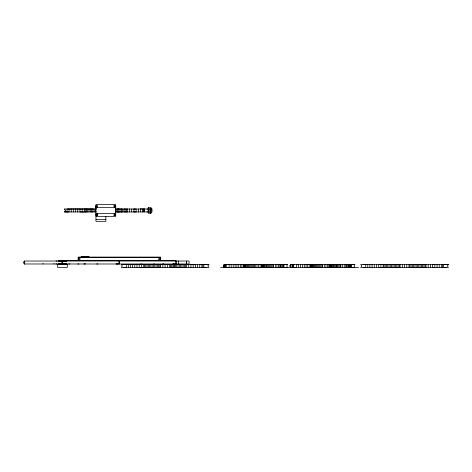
<?xml version="1.0" encoding="UTF-8"?>
<svg xmlns="http://www.w3.org/2000/svg" width="472" height="472" viewBox="0 0 472 472"><rect width="100%" height="100%" fill="white"/><g stroke="black" fill="none" stroke-linecap="round" stroke-linejoin="round"><path stroke-width="0.71" d="M64.57 211.568L64.57 211.963L96.317 211.963M81.031 257.582L81.031 257.087M81.131 257.582L81.131 257.087M81.231 257.582L81.231 257.087M81.267 257.582L81.326 257.087M81.402 257.582L81.42 257.087M81.503 257.582L81.526 257.087M81.556 257.582L81.644 257.087M81.668 257.582L81.75 257.087M81.803 257.582L81.845 257.087M81.857 257.582L81.939 257.087M81.963 257.582L82.04 257.087M82.069 257.582L82.14 257.087M82.163 257.582L82.222 257.087M82.246 257.582L82.293 257.087M82.399 257.582L82.399 257.087M82.494 257.582L82.494 257.087M82.582 257.582L82.582 257.087M82.653 257.582L82.724 257.087M82.736 257.582L82.812 257.087M82.836 257.582L82.907 257.087M82.936 257.582L82.936 257.087M83.078 257.582L83.078 257.087M83.219 257.582L83.219 257.087M83.343 257.582L83.402 257.087M83.432 257.582L83.461 257.087M83.562 257.582L83.562 257.087M83.65 257.582L83.65 257.087M83.733 257.582L83.798 257.087M83.827 257.582L83.91 257.087L83.975 257.582M84.105 257.582L84.105 257.087M84.258 257.582L84.258 257.087M84.423 257.582L84.423 257.087M84.535 257.582L84.535 257.087M84.635 257.582L84.635 257.087M84.724 257.582L84.801 257.087M84.86 257.087L84.86 257.582L84.99 257.087M85.019 257.582L85.066 257.087M85.108 257.582L85.184 257.087M85.214 257.582L85.261 257.087M85.308 257.582L85.373 257.087M85.45 257.582L85.45 257.087M85.538 257.582L85.538 257.087M85.638 257.582L85.638 257.087M85.751 257.582L85.751 257.087M85.916 257.582L85.916 257.087M86.069 257.582L86.069 257.087M86.169 257.582L86.169 257.087M86.181 257.582L86.258 257.087M86.276 257.582L86.346 257.087M86.376 257.582L86.441 257.087M86.523 257.582L86.523 257.087M86.612 257.582L86.612 257.087M86.712 257.582L86.742 257.087M86.771 257.582L86.83 257.087M86.954 257.582L86.954 257.087M87.096 257.582L87.096 257.087M87.237 257.087L87.237 257.582L87.338 257.087M87.361 257.582L87.45 257.087M87.456 257.582L87.521 257.087M87.591 257.582L87.591 257.087M87.68 257.582L87.68 257.087M87.774 257.582L87.774 257.087M87.88 257.582L87.928 257.087M87.951 257.582L88.034 257.087M88.063 257.582L88.134 257.087M88.146 257.582L88.24 257.087M88.252 257.582L88.323 257.087M88.37 257.582L88.435 257.087M88.494 257.582L88.529 257.087M88.559 257.582L88.618 257.087L88.647 257.582M88.754 257.582L88.771 257.087M88.848 257.582L88.901 257.087M88.942 257.582L88.942 257.087M89.043 257.582L89.043 257.087M89.143 257.582L89.143 257.087M95.969 215.663L95.969 213.438L115.693 213.438M95.969 208.76L95.969 205.308M118.974 260.538L119.245 263.984L115.988 263.984M144.621 209.002L144.621 211.963L143.948 210.477L144.621 209.002L142.579 209.002L142.579 211.963M147.087 211.963L147.087 211.568M147.087 209.397L147.087 209.002M208.925 264.467L121.245 264.473L122.325 265.954L121.245 267.429L208.925 267.423L207.839 265.942L208.925 264.467L203.88 264.473L203.88 267.429L206.459 267.423M231.174 267.429L231.174 264.473L224.259 264.467L224.259 267.423L229.191 267.423M233.18 267.429L233.18 264.473M235.115 267.429L235.115 264.473M236.956 267.429L236.956 264.473M238.696 267.429L238.702 264.473M240.331 267.429L240.337 264.473M243.239 267.429L243.239 264.473M243.723 267.429L243.723 264.473M244.331 267.429L244.331 264.473M245.009 267.429L245.009 264.473M245.735 267.429L245.735 264.473M246.526 267.429L246.526 264.473M248.868 264.473L248.266 264.473L248.254 267.429L248.868 267.435M249.198 267.429L249.198 264.473M250.184 267.429L250.184 264.473M251.251 267.429L251.251 264.473M252.284 267.429L252.284 264.473M253.393 267.429L253.393 264.473M256.986 267.429L256.986 264.473M258.621 267.429L258.621 264.473M260.137 267.429L260.137 264.473M261.529 267.429L261.529 264.473M262.007 267.429L262.007 264.473M262.621 267.429L262.621 264.473M263.293 267.429L263.293 264.473M264.025 267.429L264.025 264.473M264.81 267.429L264.81 264.473M265.854 267.435L265.854 264.473M267.488 267.429L267.488 264.473M268.474 267.429L268.474 264.473M269.541 267.429L269.506 264.473M270.574 267.429L270.574 264.473M271.683 267.429L271.683 264.473M272.822 267.429L272.822 264.473M275.276 267.429L275.276 264.473M276.911 267.429L276.911 264.473M278.427 267.429L278.427 264.473M279.813 267.429L279.813 264.473M280.651 267.435L280.651 264.473M281.07 267.429L281.07 264.473M282.185 267.429L282.185 264.473M283.147 267.429L283.147 264.473L287.531 264.467L286.764 265.942L287.525 267.423L286.828 267.423M283.566 267.429L283.566 264.473M298.487 267.429L298.487 264.473L296.41 264.473L296.41 267.429L295.714 267.429M300.499 267.429L300.499 264.473M302.428 267.429L302.428 264.473M304.269 267.429L304.269 264.473M306.015 267.429L306.015 264.473M307.65 267.429L307.65 264.473M310.552 267.429L310.552 264.473M311.036 267.429L311.036 264.473M311.65 267.429L311.65 264.473M312.322 267.429L312.322 264.473M313.054 267.429L313.054 264.473M313.839 267.429L313.839 264.473M314.877 267.435L314.682 264.473L314.352 264.473L315.396 264.473L314.883 264.473M316.181 264.473L315.579 264.473L315.573 267.429L316.181 267.435M316.511 267.429L316.511 264.473M317.497 267.429L317.503 264.473M318.565 267.429L318.565 264.473M319.603 267.429L319.603 264.473M320.706 267.429L320.706 264.473M324.299 267.429L324.299 264.473M325.934 267.429L325.934 264.473M327.45 267.429L327.45 264.473M328.842 267.429L328.842 264.473M329.32 267.429L329.32 264.473M329.934 267.429L329.934 264.473M330.193 267.435L330.193 264.473M330.606 267.429L330.606 264.473M329.173 267.423L331.338 267.423L331.338 264.473L329.173 264.467M332.129 267.429L332.129 264.473M334.471 264.473L332.966 264.473L333.167 267.435M333.728 267.435L333.857 264.473L333.509 264.473M334.801 267.429L334.801 264.473M335.787 267.429L335.787 264.473M336.819 267.429L336.819 264.473L336.855 267.429M337.887 267.429L337.887 264.473M340.141 267.429L340.141 264.473M342.589 267.429L342.589 264.473M344.224 267.429L344.224 264.473M345.74 267.429L345.74 264.473M346.731 267.435L346.731 264.473M348.383 267.429L348.383 264.473M349.062 267.435L349.062 264.473M349.498 267.429L349.498 264.473M350.885 264.473L350.885 267.429L350.466 267.429L350.466 264.473L354.844 264.467L354.077 265.942L354.844 267.423L354.147 267.423M443.356 267.429L445.934 267.423L443.356 267.429L443.356 264.473L448.4 264.467L447.314 265.942L448.4 267.423L360.72 267.429L361.8 265.954L360.72 264.473L448.4 264.467M225.598 265.954L224.831 267.429L225.527 267.429L226.294 265.954L225.527 264.473L224.831 264.473L225.598 265.954L226.294 265.954M292.144 267.429L292.911 265.954L293.613 265.954L292.841 267.429M97.621 214.607L97.645 214.43A0.69 0.69 0 0 0 96.607 213.828L96.465 213.94M223.905 267.423L223.427 265.942L223.905 264.467L287.531 264.467M290.345 267.423L289.867 265.942L290.345 264.467L354.844 264.467M291.017 266.934L290.699 265.942L291.017 264.957M24.278 261.022L23.6 262.503L24.278 263.984L189.042 263.984L189.042 261.028L24.278 261.022L24.284 263.99M148.184 207.869L151.093 207.527L150.81 213.173L148.184 213.244L148.184 207.869L148.757 207.527L148.379 207.645M151.04 212.984L150.515 213.244L150.969 213.061M148.196 207.845L148.656 207.532M64.57 211.568L65.655 210.482L64.57 209.397M226.177 267.423L224.737 267.423M226.177 264.467L224.737 264.467M229.191 264.467L229.097 267.429M123.705 267.429L126.425 267.423M126.425 264.467L123.705 264.473M264.898 264.467L262.733 264.467M264.898 267.423L262.733 267.423M121.929 208.996L120.714 208.996M121.929 211.957L120.714 211.957M135.511 260.532L134.296 260.532M79.036 263.984L77.821 263.984M116.661 263.99L117.203 263.984M163.884 263.984L162.669 263.984M172.781 263.984L173.997 263.984M179.749 264.467L178.534 264.467M179.968 264.467L181.183 264.467M179.749 267.423L178.534 267.423M179.968 267.423L181.183 267.423M420.658 264.467L419.443 264.467M420.658 267.423L419.443 267.423M112.242 260.538L112.796 260.532M280.946 267.423L285.784 267.423L285.088 267.423M350.578 267.429L353.097 267.423L352.401 267.423M118.761 209.007L118.761 211.963L117.463 211.963L117.463 209.002L120.083 209.007L120.053 211.963L119.062 211.963M58.28 261.022L58.28 260.532L176.038 260.538L176.044 263.984L173.454 263.99M158.368 264.473L159.282 264.473M159.359 264.467L158.881 264.467M160.716 264.473L159.802 264.473L159.802 267.435L160.716 267.435M176.581 264.473L177.077 264.473M175.26 264.473L179.336 264.473M200.399 264.473L202.447 264.473M203.88 264.473L201.839 264.473L201.839 267.429M247.906 264.473L248.266 264.473M249.405 264.467L249.771 264.467M250.927 264.467L250.561 264.467M254.278 264.473L255.246 264.473L255.246 267.429L254.278 267.435M259.995 264.467L259.63 264.467M263.594 264.473L263.594 267.435M266.196 264.473L266.562 264.473L266.544 267.429L265.288 267.435M315.225 264.473L315.579 264.473M321.597 264.473L322.559 264.473L322.559 267.429L321.597 267.435M331.338 264.473L331.338 267.429M400.191 264.473L399.277 264.473L399.277 267.435L400.191 267.435M442.37 264.473L441.314 264.473L441.314 267.429L442.37 267.429L442.37 264.473L443.356 264.473M418.811 267.435L416.168 267.435L416.198 264.473L418.811 264.473M178.316 267.435L179.336 267.435M158.368 267.435L159.282 267.435M159.359 267.429L159.07 267.429M250.927 267.429L250.561 267.429M258.467 267.429L258.839 267.429M259.995 267.429L259.624 267.429M113.687 205.798L115.693 205.798L115.693 215.167L113.917 215.167M95.969 206.046L97.739 206.046M97.427 206.293L95.969 206.293L96.459 206.535M95.969 207.527L115.693 207.527M148.184 208.512L151.093 208.512M67.036 211.963L67.036 209.007L93.391 209.002M125.298 209.002L123.906 209.007L123.906 211.963L125.298 211.963M133.883 209.007L136.137 209.002L136.137 211.963L133.883 211.963M140.331 209.002L142.231 209.002M64.57 209.007L96.317 209.002M115.339 209.002L148.656 209.002M150.609 209.002L152.019 209.002L152.019 211.963L150.609 211.963M64.57 211.963L69.077 211.963L69.077 209.007M79.963 209.007L79.963 211.963L82.157 211.963L84.405 211.963L84.405 209.007M85.131 211.963L86.488 211.963L86.488 209.007M92.406 211.963L91.574 211.963L91.603 209.007M115.339 211.963L148.656 211.963M148.184 212.258L151.093 212.258M95.969 214.919L97.739 214.919M96.459 215.415L97.692 215.415M113.917 215.415L115.693 215.415M95.969 216.4L115.693 216.4L115.693 204.565L95.969 204.565L95.969 221.333L105.828 221.333L105.828 216.4M95.969 219.48L105.828 219.48M78.151 257.582L160.675 257.582M113.209 260.538L113.563 260.532M125.617 260.532L125.263 260.538M126.024 260.538L126.378 260.532M55.967 261.028L56.321 261.028M57.082 261.028L56.734 261.028M55.967 263.984L56.321 263.984M57.082 263.99L56.734 263.99M69.142 263.984L68.788 263.99M69.549 263.99L69.903 263.984M84.228 263.984L83.874 263.99M84.635 263.99L84.99 263.984M97.049 263.984L96.695 263.99M97.456 263.99L97.81 263.984M140.98 263.984L140.815 263.99M141.624 263.99L141.789 263.984M153.795 263.984L153.636 263.99M154.444 263.99L154.609 263.984M139.977 264.473L143.665 264.473L143.665 267.429L139.977 267.435M149.394 264.473L152.645 264.473M157.034 264.467L156.68 264.467M157.442 264.467L158.468 264.467M169.855 264.467L169.501 264.467M170.262 264.467L171.289 264.467M171.696 264.467L172.05 264.467M174.009 264.473L174.009 267.435M181.726 264.473L184.552 264.473M191.703 264.473L195.39 264.473L195.39 267.429M363.18 264.473L367.806 264.473L367.806 267.429M380.922 264.473L378.697 264.473L378.697 267.429L380.922 267.435L383.14 267.429L383.14 264.473L380.886 264.473L380.922 267.435M421.502 264.473L421.407 267.429M337.622 264.473L338.996 264.473L338.996 267.429L337.622 267.435M345.368 264.473L347.127 264.473L347.127 267.429L345.362 267.435M390.309 267.435L392.952 267.435L392.922 264.473L391.135 264.473L392.12 264.473M424.027 264.473L422.641 264.473L422.641 267.429L424.027 267.435M413.572 264.473L413.619 267.429M223.427 265.942L224.259 265.942M289.867 265.942L290.699 265.942M149.394 267.435L150.226 267.435M150.828 267.435L151.66 267.435M156.846 267.429L156.68 267.429M157.636 267.429L158.279 267.429M169.666 267.429L169.501 267.429M170.457 267.429L171.1 267.429M171.891 267.429L172.05 267.429M181.726 267.429L184.552 267.435M314.694 267.429L315.39 267.429M363.18 267.429L365.765 267.429L365.765 264.473M220.501 267.435L358.561 267.435M117.439 209.002L118.265 209.007M127.322 209.007L126.407 209.002L126.407 211.963L127.322 211.963M117.439 211.963L118.265 211.963M426.051 264.473L425.142 264.473L425.142 267.429L426.051 267.435M339.881 264.473L340.849 264.473L340.843 267.429L339.881 267.435M399.395 264.473L398.038 264.473L398.038 267.429L399.395 267.435M265.288 264.473L267.158 264.473M272.568 264.473L273.53 264.473L273.53 267.429L272.568 267.435M294.587 264.473L290.699 264.467L290.699 267.423L294.587 267.429M307.301 264.473L309.166 264.473L309.166 267.435L307.301 267.435M320.464 264.473L321.851 264.473L321.851 267.435L320.464 267.435M332.601 264.473L332.99 264.473M416.168 264.473L417 264.473M157.123 264.473L159.919 264.473M184.227 264.473L185.142 264.473M186.576 264.473L185.661 264.473L185.661 267.429L186.576 267.435M239.982 264.473L241.847 264.473L241.847 267.435L239.982 267.435M247.039 264.473L248.083 264.473M253.151 264.473L254.538 264.473L254.538 267.435L253.151 267.435M292.846 264.869L292.846 264.473L292.144 264.473L293.613 265.954M224.831 264.869L225.527 264.869M292.144 267.034L292.846 267.034M224.831 267.034L225.527 267.034M416.198 267.429L417.49 267.429L417.49 264.473M265.653 267.429L267.158 267.435M332.601 267.435L334.471 267.435M157.795 267.429L158.114 267.429M159.919 267.435L158.562 267.429L158.562 264.473M170.616 267.429L170.935 267.429M175.26 267.435L178.015 267.429L178.015 264.473M157.123 267.429L158.486 267.435M184.227 267.429L185.142 267.435M247.57 264.473L247.564 267.435M96.465 207.025L96.607 207.137A0.69 0.69 0 0 0 97.645 206.535L97.621 206.358M292.144 264.869L292.911 265.954M150.786 209.485L151.093 210.382M148.485 211.285L148.184 210.382M62.446 263.984L61.761 262.503L62.446 260.532L62.463 264.473M24.143 262.503L24.821 263.984M119.245 263.984L119.239 260.538M202.895 264.473L202.895 267.429M143.635 209.002L143.635 211.963M439.208 264.473L439.208 267.429M437.054 264.473L437.054 267.429M430.423 264.473L430.423 267.429M428.192 264.473L428.192 267.429M425.98 264.473L425.98 267.429M423.897 264.473L423.897 267.429M420.08 264.473L420.08 267.429M418.788 264.473L418.788 267.429M414.9 264.473L414.9 267.429M412.345 264.473L412.345 267.429M411.082 264.473L411.082 267.429M409.843 264.473L409.843 267.429M409 264.473L409 267.429M406.787 264.473L406.787 267.429M404.557 264.473L404.557 267.429M402.333 264.473L402.333 267.429M400.114 264.473L400.114 267.429M396.775 264.473L396.775 267.429M395.548 264.473L395.548 267.429M394.214 264.473L394.214 267.429M391.63 264.473L391.63 267.429M390.332 264.473L390.332 267.429M389.04 264.473L389.04 267.429M387.754 264.473L387.754 267.429M386.479 264.473L386.479 267.429M385.223 264.473L385.223 267.429M383.978 264.473L383.978 267.429M376.467 264.473L376.467 267.429M374.255 264.473L374.255 267.429M372.066 264.473L372.066 267.429M369.912 264.473L369.912 267.429M351.274 264.473L351.274 267.429M283.961 264.473L283.961 267.429M199.733 264.473L199.733 267.429M197.579 264.473L197.579 267.429M193.178 264.473L193.178 267.429M190.948 264.473L190.948 267.429M188.717 264.473L188.717 267.429M186.505 264.473L186.505 267.429M184.422 264.473L184.422 267.429M183.165 264.473L183.165 267.429M181.891 264.473L181.932 267.429M180.605 264.473L180.605 267.429M179.313 264.473L179.313 267.429M178.505 261.028L178.505 263.984M176.717 264.473L176.717 267.429M176.038 261.028L176.038 263.984M175.425 264.473L175.425 267.429M174.097 264.473L174.097 267.429M172.87 264.473L172.87 267.429M171.607 264.473L171.607 267.429M170.368 264.473L170.368 267.429M169.525 264.473L169.525 267.429M167.312 264.473L167.312 267.429M165.082 264.473L165.082 267.429M162.858 264.473L162.858 267.429M160.675 260.538L160.675 257.087L78.151 257.087L78.151 260.538M160.639 264.473L160.639 267.429M157.3 264.473L157.3 267.429M156.073 264.473L156.073 267.429M154.739 264.473L154.739 267.429M153.447 264.473L153.447 267.429M152.155 264.473L152.155 267.429M150.857 264.473L150.857 267.429M149.565 264.473L149.565 267.429M148.279 264.473L148.279 267.429M147.004 264.473L147.004 267.429M145.748 264.473L145.748 267.429M144.503 264.473L144.503 267.429M141.447 264.473L141.447 267.435M140.479 209.002L140.479 211.963M139.222 264.473L139.222 267.429M138.325 209.002L138.325 211.963M136.992 264.473L136.992 267.429M134.78 264.473L134.78 267.429M133.918 209.007L133.918 211.963M132.591 264.473L132.591 267.429M131.694 209.007L131.694 211.963M130.437 264.473L130.437 267.429M129.464 209.007L129.464 211.963M128.331 267.429L128.331 264.473L126.29 264.473L126.29 267.429M127.251 209.007L127.251 211.963M125.168 209.002L125.168 211.963M122.631 209.007L122.679 211.963M121.351 209.007L121.351 211.963M116.171 209.002L116.171 211.963M95.486 209.007L95.486 211.963M94.194 209.007L94.194 211.963M92.895 209.007L92.895 211.963M90.311 209.007L90.311 211.963M89.025 209.007L89.025 211.963M87.751 209.007L87.751 211.963M85.249 209.007L85.249 211.963M85.084 263.547L85.084 263.99M82.193 209.007L82.193 211.963M77.738 209.007L77.738 211.963M75.52 209.007L75.52 211.963M73.331 209.007L73.331 211.963M71.178 209.007L71.178 211.963M66.387 260.532L66.387 261.022M66.387 263.984L66.387 264.473M66.292 260.532L66.286 261.022M66.292 263.984L66.292 264.473M66.151 260.532L66.192 261.022M66.192 263.984L66.192 264.473M66.092 260.532L66.092 261.022M66.092 263.984L66.092 264.473M66.021 260.532L66.003 261.022M66.003 263.984L66.003 264.473M65.897 260.532L65.909 261.022M65.909 263.984L65.862 264.473M65.779 260.532L65.75 261.022M65.673 260.532L65.679 261.022M65.673 263.984L65.673 264.473M65.573 260.532L65.62 261.022M65.484 260.532L65.519 261.022M65.519 263.984L65.519 264.473M65.407 260.532L65.378 261.022L65.337 260.532M65.378 263.984L65.378 264.473M65.236 260.532L65.242 261.022M65.248 263.984L65.248 264.473M65.154 260.532L65.13 261.022M65.13 263.984L65.13 264.473M65.024 260.532L65.024 261.022M65.024 263.984L65.024 264.473M64.924 260.532L64.924 261.022M64.924 263.984L64.924 264.473M64.841 261.022L64.605 260.532M64.841 263.984L64.77 264.473M64.705 263.984L64.705 264.473L64.581 263.984M64.57 209.002L64.57 209.397M64.511 260.532L64.564 261.022M64.564 263.984L64.546 264.473M64.345 260.532L64.345 261.022M64.204 260.532L64.204 261.022M64.074 260.532L64.015 261.022M64.015 263.984L64.015 264.473M63.962 260.532L63.962 261.022M63.856 260.532L63.856 261.022M63.767 260.532L63.691 261.022M63.626 260.532L63.649 261.022M63.643 263.984L63.626 264.473M63.525 260.532L63.555 261.022M63.508 263.984L63.555 264.473M63.46 260.532L63.449 261.022M63.449 263.984L63.449 264.473M63.313 260.532L63.313 261.022M63.159 260.532L63.159 261.022M62.994 260.532L62.994 261.022M62.994 263.984L62.994 264.473M62.882 260.532L62.882 261.022M62.882 263.984L62.882 264.473M62.782 260.532L62.782 261.022M62.782 263.984L62.782 264.473M62.699 260.532L62.623 261.022M62.699 263.984L62.623 264.473M62.505 260.532L62.558 261.022M62.505 263.984L62.558 264.473M62.387 261.022L62.31 260.532L62.304 261.022M62.387 263.984L62.404 264.473M62.204 260.532L62.162 261.022M62.109 260.532L62.044 261.022M61.974 260.532L61.974 261.022M61.885 260.532L61.885 261.022M61.785 260.532L61.785 261.022M61.673 260.532L61.673 261.022M61.508 260.532L61.508 261.022M61.508 263.984L61.508 264.473M61.354 260.532L61.354 261.022M61.242 260.532L61.23 261.022M61.23 263.984L61.248 264.473L61.148 263.984M61.159 260.532L61.148 261.022M61.071 260.532L61.1 261.022M61.1 263.984L61.041 264.473M61.024 260.532L60.976 261.022M60.976 263.984L60.976 264.473M60.9 260.532L60.9 261.022M60.9 263.984L60.9 264.473M60.811 260.532L60.811 261.022M60.811 263.984L60.811 264.473M60.681 261.022L60.652 260.532L60.593 261.022M60.705 263.984L60.705 264.473M60.593 263.984L60.593 264.473M60.463 260.532L60.463 261.022M60.463 263.984L60.463 264.473M60.322 260.532L60.322 261.022M60.322 263.984L60.322 264.473M60.186 260.532L60.156 261.022M60.145 263.984L60.156 264.473M60.121 260.532L60.121 261.022M60.062 263.984L60.133 264.473M59.962 260.532L59.962 261.022L59.903 260.532M60.038 264.473L59.962 263.984L59.938 264.473M59.826 260.532L59.826 261.022M59.743 260.532L59.743 261.022M59.643 260.532L59.643 261.022M59.537 260.532L59.466 261.022L59.419 260.532M59.466 263.984L59.496 264.473M59.383 263.984L59.431 264.473M59.354 260.532L59.26 261.022M59.26 263.984L59.33 264.473M59.224 260.532L59.212 261.022M59.183 263.984L59.183 264.473M59.147 260.532L59.147 261.022M59.094 263.984L59.094 264.473M59 260.532L58.994 261.022M58.994 263.984L58.994 264.473M58.923 260.532L58.917 261.022M58.888 263.984L58.888 264.473M58.864 260.532L58.776 261.022L58.752 260.532M58.776 263.984L58.776 264.473M58.67 260.532L58.575 261.022M58.646 263.984L58.646 264.473M58.516 260.532L58.475 261.022M58.516 263.984L58.516 264.473M58.38 260.532L58.38 261.022M58.38 263.984L58.38 264.473M58.28 263.984L58.28 264.473M53.979 263.547L53.979 263.99M43.046 263.547L43.046 263.99M97.645 214.43A0.69 0.69 0 0 1 96.607 215.025A0.69 0.69 0 0 1 96.607 213.828M96.607 207.137A0.69 0.69 0 0 1 96.607 205.94A0.69 0.69 0 0 1 97.645 206.535M150.621 210.347C148.615 213.763 148.35 207.102 150.621 210.347M67.272 264.473L57.667 264.473L57.667 267.435L67.272 267.435L67.272 264.473M434.865 264.473L432.612 264.473L432.653 267.429L434.865 267.429L434.865 264.473M186.582 263.984L186.576 261.034L186.576 263.984M78.865 259.582A0.737 0.737 0 0 0 80.098 259.252A0.737 0.737 0 0 0 79.196 258.343A0.737 0.737 0 0 0 78.865 259.582M158.917 259.582A0.737 0.737 0 0 0 160.155 259.252A0.737 0.737 0 0 0 159.247 258.343A0.737 0.737 0 0 0 158.917 259.582M114.36 215.025A0.69 0.69 0 0 0 115.392 214.43A0.69 0.69 0 0 0 114.36 213.828A0.69 0.69 0 0 0 114.36 215.025M114.36 207.137A0.69 0.69 0 0 0 115.392 206.535A0.69 0.69 0 0 0 114.36 205.94A0.69 0.69 0 0 0 114.36 207.137"/></g></svg>
